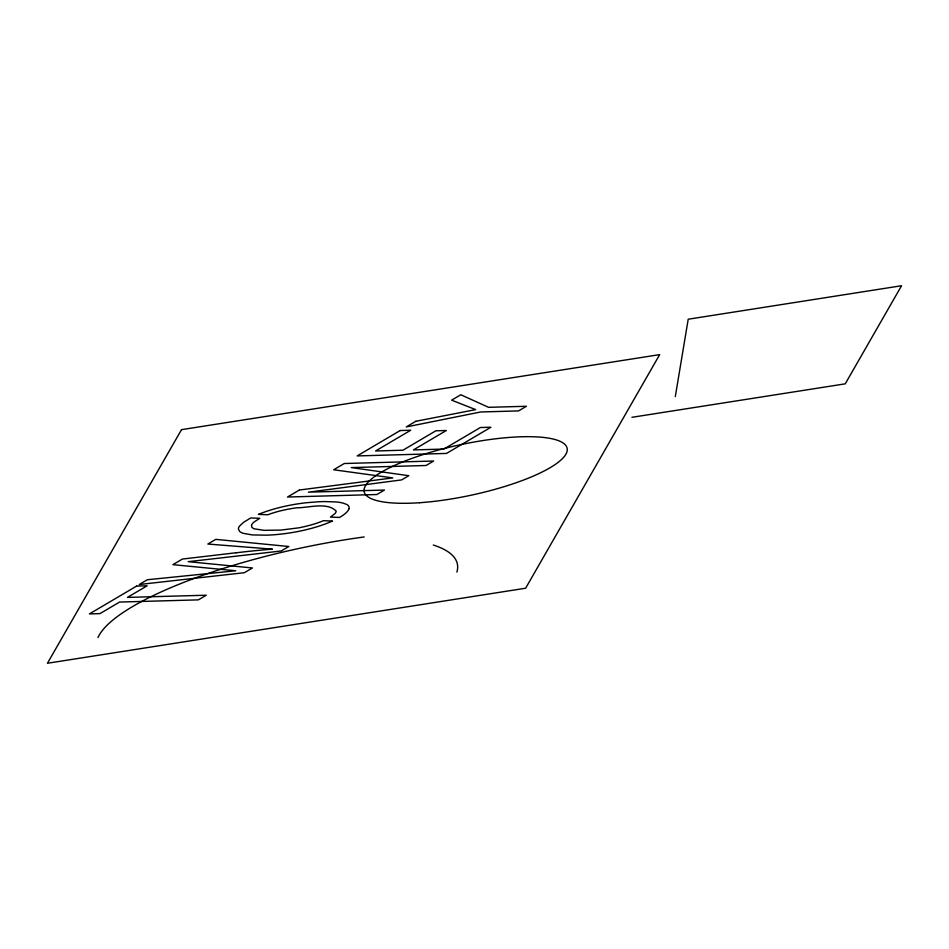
<?xml version="1.0" encoding="UTF-8"?>
<svg xmlns="http://www.w3.org/2000/svg" width="949" height="949" viewBox="0 0 949 949"><rect width="100%" height="100%" fill="white"/><g stroke="black" fill="none" stroke-linecap="round" stroke-linejoin="round"><path stroke-width="1.42" d="M675.297 396.623L688.215 319.22L901.55 285.732L845.251 383.835L631.915 417.311M348.983 508.747L349.09 508.284A45.078 11.21 -12.1 0 0 346.705 504.441L343.075 503.089A59.111 14.698 -12.1 0 0 335.638 501.902L324.084 501.57A82.005 20.392 -12.1 0 0 319.054 501.736L307.12 502.662A59.633 14.828 -12.1 0 0 294.961 504.322L289.742 505.271A47.106 11.708 -12.1 0 0 271.533 509.743L269.955 510.242A50.605 12.586 -12.1 0 0 258.389 514.394L267.784 514.749A35.421 8.814 -12.1 0 1 272.932 512.982A34.176 8.505 -12.1 0 1 287.523 509.305L292.731 508.391A45.054 11.21 -12.1 0 1 296.717 507.81C308.781 507.869 327.31 501.736 336.183 511.143A33.429 8.316 -12.1 0 1 334.95 513.611L330.442 517.098L339.505 517.43L340.988 516.553A54.912 13.654 -12.1 0 0 349.007 508.735M236.147 552.757L182.398 559.056L172.908 564.655L235.767 570.776L147.332 579.744L139.254 584.513L244.415 572.698L252.446 567.965L188.234 561.678L281.224 550.978L288.804 546.505L215.755 539.364L207.843 544.038L272.41 549.151A296.313 73.69 -12.1 0 0 236.123 552.793M97.961 637.621A219.966 54.698 -12.1 0 1 364.202 536.956M433.29 545.023A237.985 59.182 -12.1 0 1 456.896 572.117M251.521 525.39L251.793 527.193L253.668 528.723L263.952 530.337L280.868 530.088L298.472 527.881A35.813 8.909 -12.1 0 0 306.088 526.244L309.765 525.307A34.33 8.541 -12.1 0 0 323.431 520.681L332.482 521.013A49.87 12.408 -12.1 0 1 319.872 525.853A51.519 12.812 -12.1 0 1 315.732 527.146A48.091 11.957 -12.1 0 1 295.732 531.926L292.268 532.531A62.504 15.54 -12.1 0 1 266.539 535.165L252.339 534.928L243.086 533.302A48.055 11.946 -12.1 0 1 239.67 531.44L238.424 529.079A46.881 11.661 -12.1 0 1 239.338 526.327L243.502 522.353L250.714 517.952L259.765 518.284L253.68 522.294A35.967 8.944 -12.1 0 0 251.521 525.39M181.508 429.66L47.45 663.268L525.627 588.226L659.674 354.629L181.508 429.66M136.585 586.091L89.42 613.92L99.965 613.623L119.574 602.057L198.388 599.863L206.265 595.213L127.439 597.407L147.131 585.794L136.585 586.091M299.362 490.028L287.511 497.015L376.872 494.524L384.464 490.052L308.389 492.175L401.664 479.897L408.77 475.698L351.26 467.584L426.065 465.496L433.646 461.024L344.285 463.515L333.692 469.767L392.791 477.905L299.362 490.028M400.17 430.538L357.156 455.923L446.516 453.432L490.918 427.228L480.372 427.524L443.847 449.079L413.42 449.921L446.338 430.502L435.852 430.799L402.934 450.217L375.567 450.977L410.715 430.241L400.17 430.538M415.828 421.285L406.255 426.943L480.692 411.973L518.545 410.917L526.422 406.267L488.569 407.323L460.799 394.748L451.629 400.158L475.674 409.624L415.828 421.285M419.588 502.721A103.785 25.813 -12.1 0 0 567.134 448.236A103.785 25.813 -12.1 0 0 410.241 459.008A103.785 25.813 -12.1 0 0 419.588 502.721"/></g></svg>
